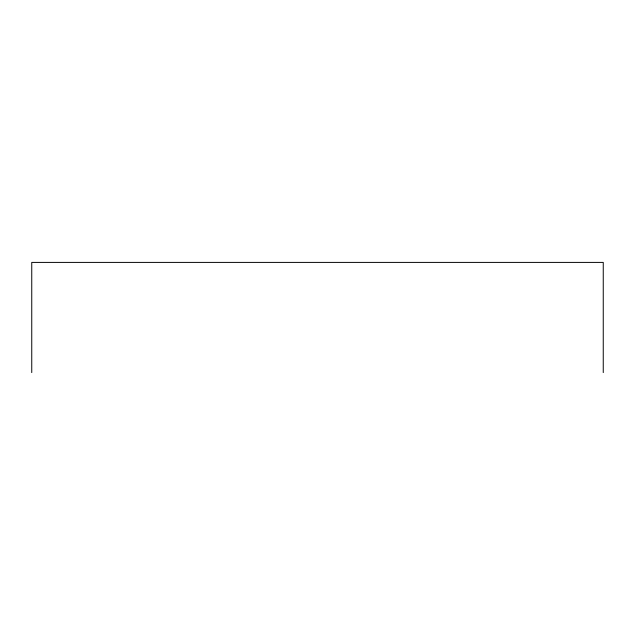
<?xml version="1.0" encoding="UTF-8"?>
<svg xmlns="http://www.w3.org/2000/svg" width="635" height="635" viewBox="0 0 635 635"><rect width="100%" height="100%" fill="white"/><g stroke="black" fill="none" stroke-linecap="round" stroke-linejoin="round"><path stroke-width="0.95" d="M603.25 372.594L603.25 262.406L31.75 262.406L31.75 372.594"/></g></svg>
